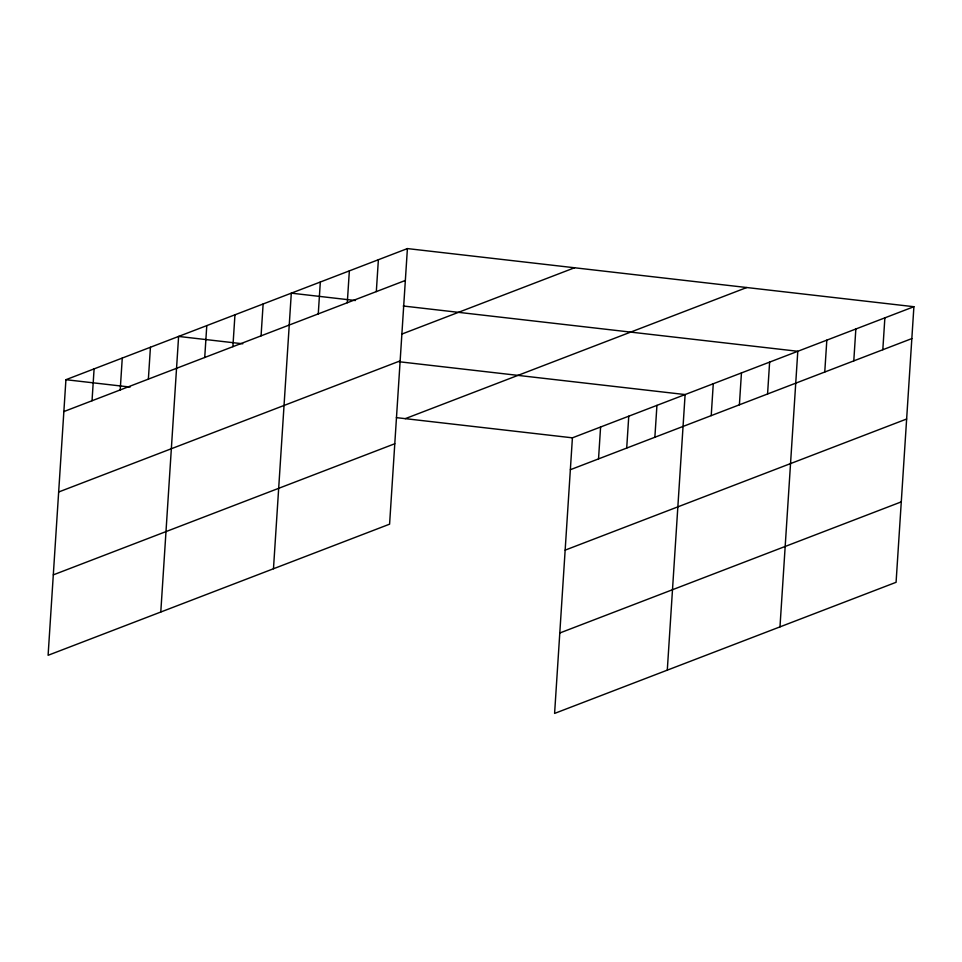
<?xml version="1.0" encoding="UTF-8"?>
<svg xmlns="http://www.w3.org/2000/svg" width="962" height="962" viewBox="0 0 962 962"><rect width="100%" height="100%" fill="white"/><g stroke="black" fill="none" stroke-linecap="round" stroke-linejoin="round"><path stroke-width="1.44" d="M407.407 248.581L65.921 379.701L48.1 655.29L389.586 524.17L407.407 248.581L913.9 306.71L896.079 582.299L554.593 713.419L572.414 437.83L913.9 306.71M92.027 400.757L94.096 368.879M120.202 389.935L122.27 358.068M148.376 379.124L150.433 347.246M160.786 612.024L178.607 336.435L242.785 343.795M204.726 357.491L206.782 325.613M232.888 346.669L234.956 314.79M261.063 335.846L263.131 303.98M273.473 568.746L291.306 293.157L355.471 300.529M318.266 313.889L320.322 282.01M347.294 302.741L349.35 270.875M376.322 291.594L378.379 259.728M598.532 458.886L600.589 427.008M626.707 448.064L628.763 416.197M654.869 437.253L656.938 405.375M667.291 670.153L685.112 394.564L399.194 361.748M711.219 415.62L713.275 383.742M739.393 404.798L741.449 372.919M767.568 393.987L769.624 362.109M779.978 626.887L797.799 351.286L403.222 306M824.759 372.017L826.827 340.139M853.787 360.87L855.843 329.004M882.815 349.723L884.872 317.857M63.865 411.568L405.339 280.459M402.104 333.982L574.542 267.761M58.658 492.003L400.144 360.882M405.279 418.65L746.752 287.53M53.307 574.867L394.781 443.747M570.358 469.709L911.844 338.588M565.151 550.132L906.637 419.011M559.8 632.996L901.274 501.875M65.921 379.701L130.098 387.061M396.368 417.628L572.414 437.83"/></g></svg>
